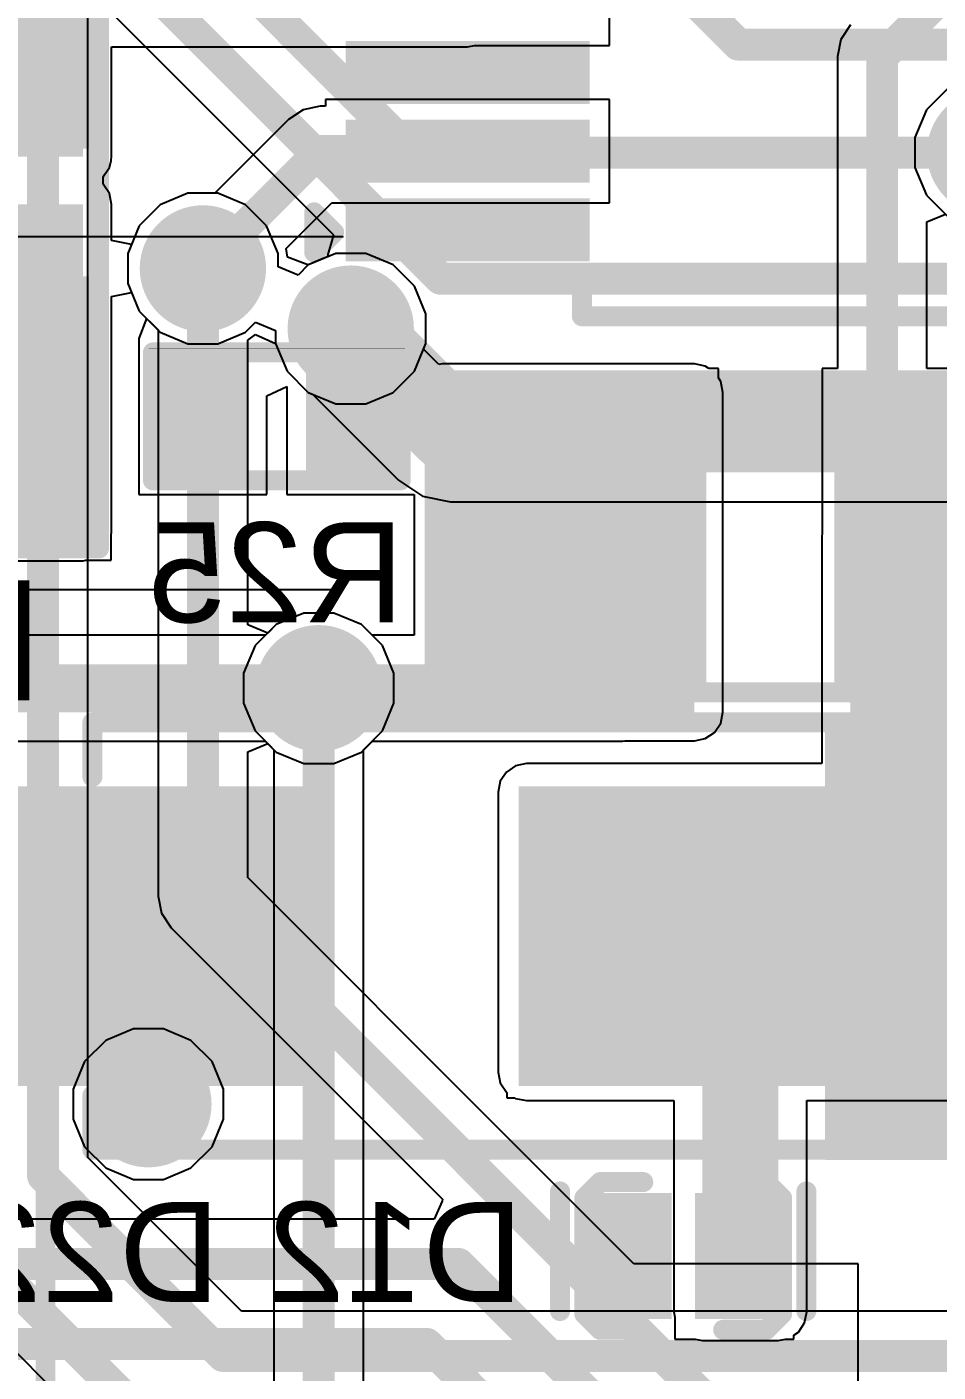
# Model space of a CAD drawing. Header units: inches. Extents: x 90 to 149.8, y 48.7 to 115.2.
# Drawn here: x 108.48 to 114.27, y 68.99 to 77.53 of the extents above; entities that cross this region are included whole.
import ezdxf

# ---------------------------------------------------------------- set-up
doc = ezdxf.new("R2010")
doc.units = ezdxf.units.IN
for name, color, linetype in [('Bottom Layer', 5, 'Continuous'), ('Bottom Overlay', 54, 'Continuous'), ('Bottom Paste', 16, 'Continuous'), ('Bottom Solder', 6, 'Continuous'), ('Layer 1', 16, 'Continuous'), ('Layer 2', 76, 'Continuous'), ('Mechanical 2', 216, 'Continuous'), ('Top Layer', 1, 'Continuous'), ('Top Overlay', 2, 'Continuous'), ('Top Solder', 216, 'Continuous'), ('Via Holes', 16, 'Continuous')]:
    doc.layers.add(name, color=color, linetype=linetype)
doc.styles.add('Arial', font='', dxfattribs={"height": 0.2})
doc.styles.get('Arial').set_extended_font_data('Arial')

msp = doc.modelspace()

# ---------------------------------------------------------------- hatches: boundary and pattern name
at = {"layer": 'Bottom Layer'}
for points in [[(104.4194, 76.708), (108.839, 76.708), (108.839, 78.56219999999999), (104.4194, 78.56219999999999)], [(108.839, 78.38439999999999), (108.839, 76.86039999999998), (107.061, 76.86039999999998), (107.061, 78.38439999999999)], [(110.55860032, 77.39220234), (112.00859996, 77.39220234), (112.00859996, 77.09220293999999), (110.55860032, 77.09220293999999)], [(110.55860032, 76.8922008), (112.00859996, 76.8922008), (112.00859996, 76.5922014), (110.55860032, 76.5922014)], [(107.0356, 74.3204), (108.839, 74.3204), (108.839, 76.4032), (107.0356, 76.4032)], [(110.55860032, 76.3922018), (112.00859996, 76.3922018), (112.00859996, 76.0922024), (110.55860032, 76.0922024)], [(108.839, 75.84440000000001), (108.839, 74.3204), (107.061, 74.3204), (107.061, 75.84440000000001)], [(110.3376, 74.8284), (110.744, 74.8284), (110.744, 75.7682), (110.3376, 75.7682)], [(109.8296, 75.3745), (109.8296, 74.73949999999999), (109.3724, 74.73949999999999), (109.3724, 75.3745)], [(110.7694, 75.3745), (110.7694, 74.73949999999999), (110.3122, 74.73949999999999), (110.3122, 75.3745)], [(111.125, 73.17739999999999), (112.7252, 73.17739999999999), (112.7252, 75.20939999999999), (111.125, 75.20939999999999)], [(112.6998, 73.406), (111.1758, 73.406), (111.1758, 75.184), (112.6998, 75.184)], [(115.2398, 73.406), (113.7158, 73.406), (113.7158, 75.184), (115.2398, 75.184)], [(113.7158, 70.89139999999999), (115.2398, 70.89139999999999), (115.2398, 74.29499999999999), (113.7158, 74.29499999999999)], [(111.6584, 70.89139999999999), (115.2398, 70.89139999999999), (115.2398, 72.6694), (111.6584, 72.6694)], [(110.20988118, 70.90500043), (107.7098811, 70.90500043), (107.7098811, 72.60499956999999), (110.20988118, 72.60499956999999)], [(114.2098808, 70.90500043), (111.70988072, 70.90500043), (111.70988072, 72.60499956999999), (114.2098808, 72.60499956999999)], [(112.776, 69.36739999999999), (113.2586, 69.36739999999999), (113.2586, 71.755), (112.776, 71.755)], [(112.1292144, 70.0729993), (112.5292136, 70.0729993), (112.5292136, 69.37300069999999), (112.1292144, 69.37300069999999)], [(112.7792004, 70.0729993), (113.1791996, 70.0729993), (113.1791996, 69.37300069999999), (112.7792004, 69.37300069999999)]]:
    msp.add_hatch(color=5, dxfattribs=at).paths.add_polyline_path(points)
h = msp.add_hatch(color=5, dxfattribs=at)
edge = h.paths.add_edge_path()
edge.add_arc((109.601, 75.9968), 0.2999994, 0, 360)
h = msp.add_hatch(color=5, dxfattribs=at)
edge = h.paths.add_edge_path()
edge.add_arc((110.5408, 75.614403), 0.2999994, 0, 360)
h = msp.add_hatch(color=5, dxfattribs=at)
edge = h.paths.add_edge_path()
edge.add_arc((110.3376, 73.32979999999999), 0.2999994, 0, 360)
h = msp.add_hatch(color=5, dxfattribs=at)
edge = h.paths.add_edge_path()
edge.add_arc((109.25445256, 70.68739228), 0.2999994, 0, 360)
at = {"layer": 'Bottom Overlay'}
for points in [[(114.25986038, 73.17688184), (113.55585874, 73.17688184), (113.55585874, 72.67899612), (114.25986038, 72.67899612)], [(115.4049, 73.17687421999999), (114.23790208, 73.17687421999999), (114.23790208, 70.33334422), (115.4049, 70.33334422)], [(114.25986038, 70.83098864), (113.55585874, 70.83098864), (113.55585874, 70.33310292), (114.25986038, 70.33310292)]]:
    msp.add_hatch(color=54, dxfattribs=at).paths.add_polyline_path(points)
at = {"layer": 'Bottom Paste'}
for points in [[(108.839, 78.38439999999999), (108.839, 76.86039999999998), (107.061, 76.86039999999998), (107.061, 78.38439999999999)], [(110.55860032, 77.39220234), (112.00859996, 77.39220234), (112.00859996, 77.09220293999999), (110.55860032, 77.09220293999999)], [(110.55860032, 76.8922008), (112.00859996, 76.8922008), (112.00859996, 76.5922014), (110.55860032, 76.5922014)], [(110.55860032, 76.3922018), (112.00859996, 76.3922018), (112.00859996, 76.0922024), (110.55860032, 76.0922024)], [(108.839, 75.84440000000001), (108.839, 74.3204), (107.061, 74.3204), (107.061, 75.84440000000001)], [(109.8296, 75.3745), (109.8296, 74.73949999999999), (109.3724, 74.73949999999999), (109.3724, 75.3745)], [(110.7694, 75.3745), (110.7694, 74.73949999999999), (110.3122, 74.73949999999999), (110.3122, 75.3745)], [(112.6998, 73.406), (111.1758, 73.406), (111.1758, 75.184), (112.6998, 75.184)], [(115.2398, 73.406), (113.7158, 73.406), (113.7158, 75.184), (115.2398, 75.184)], [(110.20988118, 70.90500043), (107.7098811, 70.90500043), (107.7098811, 72.60499956999999), (110.20988118, 72.60499956999999)], [(114.2098808, 70.90500043), (111.70988072, 70.90500043), (111.70988072, 72.60499956999999), (114.2098808, 72.60499956999999)], [(112.1292144, 70.0729993), (112.5292136, 70.0729993), (112.5292136, 69.37300069999999), (112.1292144, 69.37300069999999)], [(112.7792004, 70.0729993), (113.1791996, 70.0729993), (113.1791996, 69.37300069999999), (112.7792004, 69.37300069999999)]]:
    msp.add_hatch(color=16, dxfattribs=at).paths.add_polyline_path(points)
at = {"layer": 'Bottom Solder'}
for points in [[(108.9406, 78.48599999999999), (108.9406, 76.7588), (106.9594, 76.7588), (106.9594, 78.48599999999999)], [(110.50860042, 77.44220223999999), (112.05859986, 77.44220223999999), (112.05859986, 77.04220303999999), (110.50860042, 77.04220303999999)], [(110.50860042, 76.9422007), (112.05859986, 76.9422007), (112.05859986, 76.5422015), (110.50860042, 76.5422015)], [(110.50860042, 76.4422017), (112.05859986, 76.4422017), (112.05859986, 76.04220249999999), (110.50860042, 76.04220249999999)], [(108.9406, 75.946), (108.9406, 74.2188), (106.9594, 74.2188), (106.9594, 75.946)], [(109.88460116, 75.42950115999999), (109.88460116, 74.68449883999999), (109.31739884, 74.68449883999999), (109.31739884, 75.42950115999999)], [(110.82440116, 75.42950115999999), (110.82440116, 74.68449883999999), (110.25719884, 74.68449883999999), (110.25719884, 75.42950115999999)], [(112.8014, 73.3044), (111.0742, 73.3044), (111.0742, 75.28559999999999), (112.8014, 75.28559999999999)], [(115.3414, 73.3044), (113.6142, 73.3044), (113.6142, 75.28559999999999), (115.3414, 75.28559999999999)], [(110.31148118, 70.80340043), (107.6082811, 70.80340043), (107.6082811, 72.70659957), (110.31148118, 72.70659957)], [(114.3114808, 70.80340043), (111.60828072, 70.80340043), (111.60828072, 72.70659957), (114.3114808, 72.70659957)], [(112.0784144, 70.12379929999999), (112.5800136, 70.12379929999999), (112.5800136, 69.3222007), (112.0784144, 69.3222007)], [(112.7284004, 70.12379929999999), (113.2299996, 70.12379929999999), (113.2299996, 69.3222007), (112.7284004, 69.3222007)]]:
    msp.add_hatch(color=6, dxfattribs=at).paths.add_polyline_path(points)
h = msp.add_hatch(color=6, dxfattribs=at)
edge = h.paths.add_edge_path()
edge.add_arc((114.6048, 76.73339999999999), 0.4015993999999999, 0, 360)
h = msp.add_hatch(color=6, dxfattribs=at)
edge = h.paths.add_edge_path()
edge.add_arc((109.601, 75.9968), 0.4015993999999999, 0, 360)
h = msp.add_hatch(color=6, dxfattribs=at)
edge = h.paths.add_edge_path()
edge.add_arc((110.5408, 75.614403), 0.4015993999999999, 0, 360)
h = msp.add_hatch(color=6, dxfattribs=at)
edge = h.paths.add_edge_path()
edge.add_arc((110.3376, 73.32979999999999), 0.4015993999999999, 0, 360)
h = msp.add_hatch(color=6, dxfattribs=at)
edge = h.paths.add_edge_path()
edge.add_arc((109.25445256, 70.68739228), 0.4015993999999999, 0, 360)
at = {"layer": 'Layer 1'}
h = msp.add_hatch(color=16, dxfattribs=at)
edge = h.paths.add_edge_path()
edge.add_arc((109.601, 75.9968), 0.2999994, 0, 360)
h = msp.add_hatch(color=16, dxfattribs=at)
edge = h.paths.add_edge_path()
edge.add_arc((110.5408, 75.614403), 0.2999994, 0, 360)
h = msp.add_hatch(color=16, dxfattribs=at)
edge = h.paths.add_edge_path()
edge.add_arc((110.3376, 73.32979999999999), 0.2999994, 0, 360)
h = msp.add_hatch(color=16, dxfattribs=at)
edge = h.paths.add_edge_path()
edge.add_arc((109.25445256, 70.68739228), 0.2999994, 0, 360)
at = {"layer": 'Layer 2'}
h = msp.add_hatch(color=76, dxfattribs=at)
edge = h.paths.add_edge_path()
edge.add_arc((109.601, 75.9968), 0.2999994, 0, 360)
h = msp.add_hatch(color=76, dxfattribs=at)
edge = h.paths.add_edge_path()
edge.add_arc((110.5408, 75.614403), 0.2999994, 0, 360)
h = msp.add_hatch(color=76, dxfattribs=at)
edge = h.paths.add_edge_path()
edge.add_arc((110.3376, 73.32979999999999), 0.2999994, 0, 360)
h = msp.add_hatch(color=76, dxfattribs=at)
edge = h.paths.add_edge_path()
edge.add_arc((109.25445256, 70.68739228), 0.2999994, 0, 360)
at = {"layer": 'Top Layer'}
h = msp.add_hatch(color=1, dxfattribs=at)
edge = h.paths.add_edge_path()
edge.add_arc((109.601, 75.9968), 0.2999994, 0, 360)
h = msp.add_hatch(color=1, dxfattribs=at)
edge = h.paths.add_edge_path()
edge.add_arc((110.5408, 75.614403), 0.2999994, 0, 360)
h = msp.add_hatch(color=1, dxfattribs=at)
edge = h.paths.add_edge_path()
edge.add_arc((110.3376, 73.32979999999999), 0.2999994, 0, 360)
h = msp.add_hatch(color=1, dxfattribs=at)
edge = h.paths.add_edge_path()
edge.add_arc((109.25445256, 70.68739228), 0.2999994, 0, 360)
at = {"layer": 'Top Solder'}
h = msp.add_hatch(color=216, dxfattribs=at)
edge = h.paths.add_edge_path()
edge.add_arc((114.6048, 76.73339999999999), 0.4015993999999999, 0, 360)
h = msp.add_hatch(color=216, dxfattribs=at)
edge = h.paths.add_edge_path()
edge.add_arc((109.601, 75.9968), 0.4015993999999999, 0, 360)
h = msp.add_hatch(color=216, dxfattribs=at)
edge = h.paths.add_edge_path()
edge.add_arc((110.5408, 75.614403), 0.4015993999999999, 0, 360)
h = msp.add_hatch(color=216, dxfattribs=at)
edge = h.paths.add_edge_path()
edge.add_arc((110.3376, 73.32979999999999), 0.4015993999999999, 0, 360)
h = msp.add_hatch(color=216, dxfattribs=at)
edge = h.paths.add_edge_path()
edge.add_arc((109.25445256, 70.68739228), 0.4015993999999999, 0, 360)
at = {"layer": 'Via Holes'}
h = msp.add_hatch(color=7, dxfattribs=at)
edge = h.paths.add_edge_path()
edge.add_arc((109.601, 75.9968), 0.1499997, 0, 360)
h = msp.add_hatch(color=7, dxfattribs=at)
edge = h.paths.add_edge_path()
edge.add_arc((110.5408, 75.614403), 0.1499997, 0, 360)
h = msp.add_hatch(color=7, dxfattribs=at)
edge = h.paths.add_edge_path()
edge.add_arc((110.3376, 73.32979999999999), 0.1499997, 0, 360)
h = msp.add_hatch(color=7, dxfattribs=at)
edge = h.paths.add_edge_path()
edge.add_arc((109.25445256, 70.68739228), 0.1499997, 0, 360)

# ---------------------------------------------------------------- linework, layer by layer
at = {"layer": 'Bottom Layer'}
for p, q in [((112.18639996, 77.41440194), (112.18639996, 77.91306998)), ((113.71756276, 77.54443724), (113.65581028, 77.4520168)), ((113.65581028, 77.4520168), (113.63412376, 77.34299999999999)), ((109.02028234, 76.70800254), (109.02028234, 77.40553226)), ((109.02028234, 77.40553226), (111.28360014, 77.40553226)), ((111.28360014, 77.40553226), (111.32818984, 77.41440194)), ((111.32818984, 77.41440194), (112.18639996, 77.41440194)), ((113.63412376, 77.34299999999999), (113.6341263, 77.34298729999999)), ((113.6341263, 77.34298729999999), (113.6341263, 75.3618)), ((110.2373843, 77.00539082), (110.14496386, 76.94363833999999)), ((110.3464011, 77.0270748), (110.2373843, 77.00539082)), ((110.38080032, 77.0270748), (110.3464011, 77.0270748)), ((112.18639996, 77.07000079999999), (110.38080032, 77.07000079999999)), ((110.38080032, 77.07000079999999), (110.38080032, 77.0270748)), ((112.18639996, 76.41440139999999), (112.18639996, 77.07000079999999)), ((110.14495878, 76.94363071999999), (109.67592492, 76.47459939999999)), ((110.14496386, 76.94363833999999), (110.14495878, 76.94363071999999)), ((109.00648506, 76.63862752), (109.01680508, 76.6826)), ((109.01680508, 76.6826), (109.02028234, 76.70800254)), ((108.96718618, 76.57549835999998), (108.97371652, 76.58958774)), ((108.96718618, 76.53138364), (108.96718618, 76.57549835999998)), ((108.97371652, 76.58958774), (109.00648506, 76.63862752)), ((109.00648252, 76.47257248), (108.96718618, 76.53138364)), ((109.02028234, 76.4032), (109.00648252, 76.47257248)), ((109.50596082, 76.47459939999999), (109.33034776, 76.40185887999999)), ((109.67592492, 76.47459939999999), (109.50596082, 76.47459939999999)), ((110.1307424, 76.12367045999999), (110.42147334, 76.41440139999999)), ((110.42147334, 76.41440139999999), (112.18639996, 76.41440139999999)), ((109.02028234, 76.17524261999999), (109.02028234, 76.4032)), ((109.33034776, 76.40185887999999), (109.19594112, 76.26745224)), ((114.2038737, 76.29267952), (114.32120646, 76.34128241999998)), ((109.19594112, 76.26745224), (109.14728234, 76.14997978)), ((114.2038737, 75.3618), (114.2038737, 76.29267952)), ((109.14728234, 76.14997978), (109.02028234, 76.17524261999999)), ((110.139734, 76.0686566), (110.1307424, 76.12367045999999)), ((110.26883458, 76.01995971999999), (110.139734, 76.0686566)), ((110.44576082, 76.0922024), (110.27606088, 76.02191044)), ((110.63583918, 76.0922024), (110.44576082, 76.0922024)), ((110.81145224, 76.01946188), (110.63583918, 76.0922024)), ((110.27606088, 76.02191044), (110.26883458, 76.01995971999999)), ((110.94585888, 75.88505524), (110.81145224, 76.01946188)), ((109.02028234, 75.81835738), (109.14728234, 75.84362021999999)), ((109.02028234, 74.3204), (109.02028234, 75.81835738)), ((109.14728234, 75.84362021999999), (109.19594112, 75.72614775999999)), ((111.0185994, 75.70944218), (110.94585888, 75.88505524)), ((109.19594112, 75.72614775999999), (109.24278888, 75.6793)), ((109.24278888, 75.6793), (109.19459746, 75.55229745999999)), ((111.0185994, 75.51936382), (111.0185994, 75.70944218)), ((109.19459746, 75.55229745999999), (109.1946, 75.55229745999999)), ((109.1946, 75.55229745999999), (109.1946, 74.5617)), ((111.00594004, 75.4888), (111.0185994, 75.51936382)), ((111.00771804, 75.48047896), (111.00594004, 75.4888)), ((111.0088331, 75.47806596), (111.00771804, 75.48047896)), ((111.10076586, 75.38586142), (111.0088331, 75.47806596)), ((111.125, 75.39068234), (111.10076586, 75.38586142)), ((112.7252, 75.39068234), (111.125, 75.39068234)), ((112.79457248, 75.37688252), (112.7252, 75.39068234)), ((112.81714546, 75.3618), (112.79457248, 75.37688252)), ((112.8776, 75.3618), (112.81714546, 75.3618)), ((112.8776, 75.30134546000001), (112.8776, 75.3618)), ((112.89268252, 75.27877247999999), (112.8776, 75.30134546000001)), ((113.6341263, 75.3618), (113.538, 75.3618)), ((113.538, 75.3618), (113.538, 74.31250567999999)), ((115.4176, 75.3618), (114.2038737, 75.3618)), ((110.0074, 75.18682194), (110.1344, 75.24688785999999)), ((110.1344, 75.24688785999999), (110.1344, 74.5617)), ((112.90648234, 75.20939999999999), (112.89268252, 75.27877247999999)), ((112.90648234, 73.17739999999999), (112.90648234, 75.20939999999999)), ((110.0074, 74.5617), (110.0074, 75.18682194)), ((109.1946, 74.5617), (110.0074, 74.5617)), ((110.1344, 74.5617), (110.94371766, 74.5617)), ((110.94371766, 74.5617), (110.94371766, 73.66646938)), ((109.0168, 74.30289432), (109.02028234, 74.3204)), ((109.0168, 74.1426), (109.0168, 74.30289432)), ((113.538, 74.31250567999999), (113.53451766, 74.29499999999999)), ((113.53451766, 74.29499999999999), (113.53451766, 72.85068234)), ((107.0356, 74.13911766), (108.839, 74.13911766)), ((108.839, 74.13911766), (108.85650568, 74.1426)), ((108.85650568, 74.1426), (109.0168, 74.1426)), ((110.24256082, 73.8075994), (110.06694776, 73.73485887999999)), ((110.43263918, 73.8075994), (110.24256082, 73.8075994)), ((110.60825224, 73.73485887999999), (110.43263918, 73.8075994)), ((110.06694776, 73.73485887999999), (109.99855826, 73.66646938)), ((110.67664174, 73.66646938), (110.60825224, 73.73485887999999)), ((109.99855826, 73.66646938), (105.76711892, 73.66646938)), ((110.94371766, 73.66646938), (110.67664174, 73.66646938)), ((112.89268252, 73.10802752), (112.90648234, 73.17739999999999)), ((112.85338618, 73.04921381999999), (112.89268252, 73.10802752)), ((103.46787536, 72.99313061999999), (109.99855826, 72.99313061999999)), ((109.99855826, 72.99313061999999), (110.06694776, 72.92474112000001)), ((110.60825224, 72.92474112000001), (110.67664174, 72.99313061999999)), ((110.67664174, 72.99313061999999), (112.26799492, 72.99313061999999)), ((112.26799492, 72.99313061999999), (112.2830114, 72.99611766)), ((112.2830114, 72.99611766), (112.7252, 72.99611766)), ((112.7252, 72.99611766), (112.79457248, 73.00991748)), ((112.79457248, 73.00991748), (112.85338618, 73.04921381999999)), ((110.06694776, 72.92474112000001), (110.24256082, 72.8520006)), ((110.43263918, 72.8520006), (110.60825224, 72.92474112000001)), ((110.24256082, 72.8520006), (110.43263918, 72.8520006)), ((111.58902752, 72.83688251999999), (111.53021382, 72.79758618)), ((111.6584, 72.85068234), (111.58902752, 72.83688251999999)), ((113.53451766, 72.85068234), (111.6584, 72.85068234)), ((111.49091748, 72.73877248), (111.47711766, 72.6694)), ((111.53021382, 72.79758618), (111.49091748, 72.73877248)), ((111.47711766, 72.6694), (111.47711766, 70.89139999999999)), ((111.47711766, 70.89139999999999), (111.49091748, 70.82202751999999)), ((111.49091748, 70.82202751999999), (111.53021382, 70.76321382)), ((111.53021382, 70.76321382), (111.53208072, 70.76196668)), ((111.53208072, 70.76196668), (111.53208072, 70.7272017)), ((111.53208072, 70.7272017), (111.58411262, 70.7272017)), ((111.58411262, 70.7272017), (111.58902752, 70.72391748)), ((111.58902752, 70.72391748), (111.6584, 70.71011766)), ((111.6584, 70.71011766), (112.59471766, 70.71011766)), ((112.59471766, 70.71011766), (112.59471766, 69.36739999999999)), ((113.43988234, 69.36739999999999), (113.43988234, 70.71011766)), ((113.43988234, 70.71011766), (115.2398, 70.71011766)), ((112.59471766, 69.36739999999999), (112.6014004, 69.33380595999999)), ((112.6014004, 69.33380595999999), (112.6014004, 69.1952007)), ((113.42608252, 69.29802751999999), (113.43988234, 69.36739999999999)), ((113.3569996, 69.21931292000001), (113.38678618, 69.23921382)), ((113.38678618, 69.23921382), (113.42608252, 69.29802751999999)), ((112.6014004, 69.1952007), (112.73033842, 69.1952007)), ((112.73033842, 69.1952007), (112.776, 69.18611766)), ((112.776, 69.18611766), (113.2586, 69.18611766)), ((113.2586, 69.18611766), (113.30426158, 69.1952007)), ((113.30426158, 69.1952007), (113.3569996, 69.1952007)), ((113.3569996, 69.1952007), (113.3569996, 69.21931292000001))]:
    msp.add_line(p, q, dxfattribs=at)
for points in [[(113.919, 77.34299999999999, 0.2032, 0.2032, 0), (114.31820418, 77.74220418, 0.2032, 0.2032, 0)], [(113.919, 74.85379999999999, 0.2032, 0.2032, 0), (113.919, 77.34299999999999, 0.2032, 0.2032, 0)], [(109.601, 75.9968, 0.2032, 0.2032, 0), (110.3464011, 76.74220109999999, 0.2032, 0.2032, 0)], [(110.3464011, 76.74220109999999, 0.2032, 0.2032, 0), (111.28360014, 76.74220109999999, 0.2032, 0.2032, 0)], [(109.601, 75.057, 0.2032, 0.2032, 0), (109.601, 75.9968, 0.2032, 0.2032, 0)], [(113.919, 74.85379999999999, 0.2032, 0.2032, 0), (114.4778, 74.29499999999999, 0.2032, 0.2032, 0)], [(111.9378, 74.29499999999999, 0.3048, 0.3048, 0), (112.26799746, 73.96480254000001, 0.3048, 0.3048, 0)], [(112.26799746, 73.32980253999999, 0.3048, 0.3048, 0), (112.26799746, 73.96480254000001, 0.3048, 0.3048, 0)], [(103.1748, 73.32979999999999, 0.3048, 0.3048, 0), (110.22411788, 73.32979999999999, 0.3048, 0.3048, 0)], [(110.22411788, 73.32979999999999, 0.3048, 0.3048, 0), (110.3376, 73.32979999999999, 0.3048, 0.3048, 0)], [(110.3376, 73.32979999999999, 0.3048, 0.3048, 0), (112.26799492, 73.32979999999999, 0.3048, 0.3048, 0)], [(112.26799492, 73.32979999999999, 0.3048, 0.3048, 0), (112.26799746, 73.32980253999999, 0.3048, 0.3048, 0)]]:
    msp.add_lwpolyline(points, format="xyseb", dxfattribs=at)
for points in [[(113.8682, 77.34299999999999, 0.1016, 0.1016, 1), (113.9698, 77.34299999999999, 0.1016, 0.1016, 1)], [(113.8682, 77.34299999999999, 0.1016, 0.1016, 1), (113.9698, 77.34299999999999, 0.1016, 0.1016, 1)], [(110.2956011, 76.74220109999999, 0.1016, 0.1016, 1), (110.3972011, 76.74220109999999, 0.1016, 0.1016, 1)], [(110.2956011, 76.74220109999999, 0.1016, 0.1016, 1), (110.3972011, 76.74220109999999, 0.1016, 0.1016, 1)], [(111.23280014, 76.74220109999999, 0.1016, 0.1016, 1), (111.33440014, 76.74220109999999, 0.1016, 0.1016, 1)], [(109.5502, 75.9968, 0.1016, 0.1016, 1), (109.6518, 75.9968, 0.1016, 0.1016, 1)], [(109.5502, 75.9968, 0.1016, 0.1016, 1), (109.6518, 75.9968, 0.1016, 0.1016, 1)], [(109.5502, 75.057, 0.1016, 0.1016, 1), (109.6518, 75.057, 0.1016, 0.1016, 1)], [(113.8682, 74.85379999999999, 0.1016, 0.1016, 1), (113.9698, 74.85379999999999, 0.1016, 0.1016, 1)], [(113.8682, 74.85379999999999, 0.1016, 0.1016, 1), (113.9698, 74.85379999999999, 0.1016, 0.1016, 1)], [(111.8616, 74.29499999999999, 0.1524, 0.1524, 1), (112.014, 74.29499999999999, 0.1524, 0.1524, 1)], [(112.19179746, 73.96480254000001, 0.1524, 0.1524, 1), (112.34419746, 73.96480254000001, 0.1524, 0.1524, 1)], [(112.19179746, 73.96480254000001, 0.1524, 0.1524, 1), (112.34419746, 73.96480254000001, 0.1524, 0.1524, 1)], [(110.14791788, 73.32979999999999, 0.1524, 0.1524, 1), (110.30031788, 73.32979999999999, 0.1524, 0.1524, 1)], [(110.14791788, 73.32979999999999, 0.1524, 0.1524, 1), (110.30031788, 73.32979999999999, 0.1524, 0.1524, 1)], [(110.2614, 73.32979999999999, 0.1524, 0.1524, 1), (110.4138, 73.32979999999999, 0.1524, 0.1524, 1)], [(110.2614, 73.32979999999999, 0.1524, 0.1524, 1), (110.4138, 73.32979999999999, 0.1524, 0.1524, 1)], [(112.19179492, 73.32979999999999, 0.1524, 0.1524, 1), (112.34419492, 73.32979999999999, 0.1524, 0.1524, 1)], [(112.19179492, 73.32979999999999, 0.1524, 0.1524, 1), (112.34419492, 73.32979999999999, 0.1524, 0.1524, 1)], [(112.19179746, 73.32980253999999, 0.1524, 0.1524, 1), (112.34419746, 73.32980253999999, 0.1524, 0.1524, 1)], [(112.19179746, 73.32980253999999, 0.1524, 0.1524, 1), (112.34419746, 73.32980253999999, 0.1524, 0.1524, 1)]]:
    msp.add_lwpolyline(points, format="xyseb", close=True, dxfattribs=at)
at = {"layer": 'Bottom Overlay'}
for points in [[(108.9406, 74.2188, 0.127, 0.127, 0), (108.9406, 78.48599999999999, 0.127, 0.127, 0)], [(110.30860082, 76.09920263999999, 0.127, 0.127, 0), (110.30860082, 76.35320263999999, 0.127, 0.127, 0)], [(110.30860082, 76.35320263999999, 0.127, 0.127, 0), (110.43560082, 76.22620264, 0.127, 0.127, 0)], [(110.30860082, 76.09920263999999, 0.127, 0.127, 0), (110.43560082, 76.22620264, 0.127, 0.127, 0)], [(112.01040082, 75.69280264, 0.127, 0.127, 0), (112.01040082, 75.94680264, 0.127, 0.127, 0)], [(112.01040082, 75.69280264, 0.127, 0.127, 0), (114.95680082, 75.69280264, 0.127, 0.127, 0)], [(109.2835, 75.4634, 0.127, 0.127, 0), (110.8583, 75.4634, 0.127, 0.127, 0)], [(109.2835, 74.6506, 0.127, 0.127, 0), (109.2835, 75.4634, 0.127, 0.127, 0)], [(109.2581, 75.4888, 0.0032258, 0.0032258, 0), (110.8837, 75.4888, 0.0032258, 0.0032258, 0)], [(110.8583, 74.6506, 0.127, 0.127, 0), (110.8583, 75.4634, 0.127, 0.127, 0)], [(111.0742, 73.3044, 0.127, 0.127, 0), (111.0742, 75.28559999999999, 0.127, 0.127, 0)], [(111.0742, 75.28559999999999, 0.127, 0.127, 0), (115.3414, 75.28559999999999, 0.127, 0.127, 0)], [(109.2835, 74.6506, 0.127, 0.127, 0), (110.8583, 74.6506, 0.127, 0.127, 0)], [(106.9594, 74.2188, 0.127, 0.127, 0), (108.9406, 74.2188, 0.127, 0.127, 0)], [(111.0742, 73.3044, 0.127, 0.127, 0), (115.3414, 73.3044, 0.127, 0.127, 0)], [(108.89867222, 73.11270874, 0.127, 0.127, 0), (113.61799222, 73.11270874, 0.127, 0.127, 0)], [(108.89867222, 72.76719, 0.127, 0.127, 0), (108.89867222, 73.11270874, 0.127, 0.127, 0)], [(108.89867222, 70.39729126, 0.127, 0.127, 0), (108.89867222, 70.74280999999999, 0.127, 0.127, 0)], [(108.89867222, 70.39729126, 0.127, 0.127, 0), (113.61799222, 70.39729126, 0.127, 0.127, 0)], [(112.0258618, 70.0921382, 0.127, 0.127, 0), (112.125887, 70.1921634, 0.127, 0.127, 0)], [(112.125887, 70.1921634, 0.127, 0.127, 0), (112.400207, 70.1921634, 0.127, 0.127, 0)], [(112.908207, 70.1921634, 0.127, 0.127, 0), (113.182527, 70.1921634, 0.127, 0.127, 0)], [(113.182527, 70.1921634, 0.127, 0.127, 0), (113.2825522, 70.0921382, 0.127, 0.127, 0)], [(111.871252, 69.3729626, 0.127, 0.127, 0), (111.871252, 70.13298139999999, 0.127, 0.127, 0)], [(113.437162, 69.3729626, 0.127, 0.127, 0), (113.437162, 70.13298139999999, 0.127, 0.127, 0)], [(112.0258618, 69.35386179999999, 0.127, 0.127, 0), (112.0258618, 70.0921382, 0.127, 0.127, 0)], [(113.2825522, 69.35386179999999, 0.127, 0.127, 0), (113.2825522, 70.0921382, 0.127, 0.127, 0)], [(112.0258618, 69.35386179999999, 0.127, 0.127, 0), (112.125887, 69.2538366, 0.127, 0.127, 0)], [(113.182527, 69.2538366, 0.127, 0.127, 0), (113.2825522, 69.35386179999999, 0.127, 0.127, 0)], [(112.125887, 69.2538366, 0.127, 0.127, 0), (112.155859, 69.2538366, 0.127, 0.127, 0)], [(112.155859, 69.2538366, 0.127, 0.127, 0), (112.400207, 69.2538366, 0.127, 0.127, 0)], [(112.908207, 69.2538366, 0.127, 0.127, 0), (113.152555, 69.2538366, 0.127, 0.127, 0)], [(113.152555, 69.2538366, 0.127, 0.127, 0), (113.182527, 69.2538366, 0.127, 0.127, 0)]]:
    msp.add_lwpolyline(points, format="xyseb", dxfattribs=at)
for points in [[(110.27685082, 76.35320263999999, 0.0635, 0.0635, 1), (110.34035082, 76.35320263999999, 0.0635, 0.0635, 1)], [(110.27685082, 76.35320263999999, 0.0635, 0.0635, 1), (110.34035082, 76.35320263999999, 0.0635, 0.0635, 1)], [(110.40385082, 76.22620264, 0.0635, 0.0635, 1), (110.46735082, 76.22620264, 0.0635, 0.0635, 1)], [(110.40385082, 76.22620264, 0.0635, 0.0635, 1), (110.46735082, 76.22620264, 0.0635, 0.0635, 1)], [(110.27685082, 76.09920263999999, 0.0635, 0.0635, 1), (110.34035082, 76.09920263999999, 0.0635, 0.0635, 1)], [(110.27685082, 76.09920263999999, 0.0635, 0.0635, 1), (110.34035082, 76.09920263999999, 0.0635, 0.0635, 1)], [(111.97865082, 75.94680264, 0.0635, 0.0635, 1), (112.04215082, 75.94680264, 0.0635, 0.0635, 1)], [(111.97865082, 75.69280264, 0.0635, 0.0635, 1), (112.04215082, 75.69280264, 0.0635, 0.0635, 1)], [(111.97865082, 75.69280264, 0.0635, 0.0635, 1), (112.04215082, 75.69280264, 0.0635, 0.0635, 1)], [(109.25175, 75.4634, 0.0635, 0.0635, 1), (109.31525, 75.4634, 0.0635, 0.0635, 1)], [(109.25175, 75.4634, 0.0635, 0.0635, 1), (109.31525, 75.4634, 0.0635, 0.0635, 1)], [(109.25729482, 75.4888, 0.0016129, 0.0016129, 1), (109.25890518, 75.4888, 0.0016129, 0.0016129, 1)], [(110.82655, 75.4634, 0.0635, 0.0635, 1), (110.89005, 75.4634, 0.0635, 0.0635, 1)], [(110.82655, 75.4634, 0.0635, 0.0635, 1), (110.89005, 75.4634, 0.0635, 0.0635, 1)], [(110.88289482, 75.4888, 0.0016129, 0.0016129, 1), (110.88450518, 75.4888, 0.0016129, 0.0016129, 1)], [(111.04245, 75.28559999999999, 0.0635, 0.0635, 1), (111.10595, 75.28559999999999, 0.0635, 0.0635, 1)], [(111.04245, 75.28559999999999, 0.0635, 0.0635, 1), (111.10595, 75.28559999999999, 0.0635, 0.0635, 1)], [(109.25175, 74.6506, 0.0635, 0.0635, 1), (109.31525, 74.6506, 0.0635, 0.0635, 1)], [(109.25175, 74.6506, 0.0635, 0.0635, 1), (109.31525, 74.6506, 0.0635, 0.0635, 1)], [(110.82655, 74.6506, 0.0635, 0.0635, 1), (110.89005, 74.6506, 0.0635, 0.0635, 1)], [(110.82655, 74.6506, 0.0635, 0.0635, 1), (110.89005, 74.6506, 0.0635, 0.0635, 1)], [(108.90885, 74.2188, 0.0635, 0.0635, 1), (108.97235, 74.2188, 0.0635, 0.0635, 1)], [(108.90885, 74.2188, 0.0635, 0.0635, 1), (108.97235, 74.2188, 0.0635, 0.0635, 1)], [(111.04245, 73.3044, 0.0635, 0.0635, 1), (111.10595, 73.3044, 0.0635, 0.0635, 1)], [(111.04245, 73.3044, 0.0635, 0.0635, 1), (111.10595, 73.3044, 0.0635, 0.0635, 1)], [(108.86692222, 73.11270874, 0.0635, 0.0635, 1), (108.93042222, 73.11270874, 0.0635, 0.0635, 1)], [(108.86692222, 73.11270874, 0.0635, 0.0635, 1), (108.93042222, 73.11270874, 0.0635, 0.0635, 1)], [(113.58624222, 73.11270874, 0.0635, 0.0635, 1), (113.64974222, 73.11270874, 0.0635, 0.0635, 1)], [(108.86692222, 72.76719, 0.0635, 0.0635, 1), (108.93042222, 72.76719, 0.0635, 0.0635, 1)], [(108.86692222, 70.74280999999999, 0.0635, 0.0635, 1), (108.93042222, 70.74280999999999, 0.0635, 0.0635, 1)], [(108.86692222, 70.39729126, 0.0635, 0.0635, 1), (108.93042222, 70.39729126, 0.0635, 0.0635, 1)], [(108.86692222, 70.39729126, 0.0635, 0.0635, 1), (108.93042222, 70.39729126, 0.0635, 0.0635, 1)], [(113.58624222, 70.39729126, 0.0635, 0.0635, 1), (113.64974222, 70.39729126, 0.0635, 0.0635, 1)], [(112.094137, 70.1921634, 0.0635, 0.0635, 1), (112.157637, 70.1921634, 0.0635, 0.0635, 1)], [(112.094137, 70.1921634, 0.0635, 0.0635, 1), (112.157637, 70.1921634, 0.0635, 0.0635, 1)], [(112.368457, 70.1921634, 0.0635, 0.0635, 1), (112.431957, 70.1921634, 0.0635, 0.0635, 1)], [(112.876457, 70.1921634, 0.0635, 0.0635, 1), (112.939957, 70.1921634, 0.0635, 0.0635, 1)], [(113.150777, 70.1921634, 0.0635, 0.0635, 1), (113.214277, 70.1921634, 0.0635, 0.0635, 1)], [(113.150777, 70.1921634, 0.0635, 0.0635, 1), (113.214277, 70.1921634, 0.0635, 0.0635, 1)], [(111.839502, 70.13298139999999, 0.0635, 0.0635, 1), (111.903002, 70.13298139999999, 0.0635, 0.0635, 1)], [(113.405412, 70.13298139999999, 0.0635, 0.0635, 1), (113.468912, 70.13298139999999, 0.0635, 0.0635, 1)], [(111.9941118, 70.0921382, 0.0635, 0.0635, 1), (112.0576118, 70.0921382, 0.0635, 0.0635, 1)], [(111.9941118, 70.0921382, 0.0635, 0.0635, 1), (112.0576118, 70.0921382, 0.0635, 0.0635, 1)], [(113.2508022, 70.0921382, 0.0635, 0.0635, 1), (113.3143022, 70.0921382, 0.0635, 0.0635, 1)], [(113.2508022, 70.0921382, 0.0635, 0.0635, 1), (113.3143022, 70.0921382, 0.0635, 0.0635, 1)], [(111.839502, 69.3729626, 0.0635, 0.0635, 1), (111.903002, 69.3729626, 0.0635, 0.0635, 1)], [(111.9941118, 69.35386179999999, 0.0635, 0.0635, 1), (112.0576118, 69.35386179999999, 0.0635, 0.0635, 1)], [(111.9941118, 69.35386179999999, 0.0635, 0.0635, 1), (112.0576118, 69.35386179999999, 0.0635, 0.0635, 1)], [(113.2508022, 69.35386179999999, 0.0635, 0.0635, 1), (113.3143022, 69.35386179999999, 0.0635, 0.0635, 1)], [(113.2508022, 69.35386179999999, 0.0635, 0.0635, 1), (113.3143022, 69.35386179999999, 0.0635, 0.0635, 1)], [(113.405412, 69.3729626, 0.0635, 0.0635, 1), (113.468912, 69.3729626, 0.0635, 0.0635, 1)], [(112.094137, 69.2538366, 0.0635, 0.0635, 1), (112.157637, 69.2538366, 0.0635, 0.0635, 1)], [(112.094137, 69.2538366, 0.0635, 0.0635, 1), (112.157637, 69.2538366, 0.0635, 0.0635, 1)], [(112.124109, 69.2538366, 0.0635, 0.0635, 1), (112.187609, 69.2538366, 0.0635, 0.0635, 1)], [(112.124109, 69.2538366, 0.0635, 0.0635, 1), (112.187609, 69.2538366, 0.0635, 0.0635, 1)], [(112.368457, 69.2538366, 0.0635, 0.0635, 1), (112.431957, 69.2538366, 0.0635, 0.0635, 1)], [(112.876457, 69.2538366, 0.0635, 0.0635, 1), (112.939957, 69.2538366, 0.0635, 0.0635, 1)], [(113.120805, 69.2538366, 0.0635, 0.0635, 1), (113.184305, 69.2538366, 0.0635, 0.0635, 1)], [(113.120805, 69.2538366, 0.0635, 0.0635, 1), (113.184305, 69.2538366, 0.0635, 0.0635, 1)], [(113.150777, 69.2538366, 0.0635, 0.0635, 1), (113.214277, 69.2538366, 0.0635, 0.0635, 1)], [(113.150777, 69.2538366, 0.0635, 0.0635, 1), (113.214277, 69.2538366, 0.0635, 0.0635, 1)]]:
    msp.add_lwpolyline(points, format="xyseb", close=True, dxfattribs=at)
at = {"layer": 'Layer 1'}
for p, q in [((102.3368667, 84.3039716), (110.43130314, 76.20953515999999)), ((109.50596082, 76.47459939999999), (109.33034776, 76.40185887999999)), ((109.69603918, 76.47459939999999), (109.50596082, 76.47459939999999)), ((109.87165224, 76.40185887999999), (109.69603918, 76.47459939999999)), ((109.33034776, 76.40185887999999), (109.19594112, 76.26745224)), ((110.00605888, 76.26745224), (109.87165224, 76.40185887999999)), ((109.19594112, 76.26745224), (109.1232006, 76.09183918)), ((110.0787994, 76.09183918), (110.00605888, 76.26745224)), ((110.43130314, 76.20953515999999), (110.39150388, 76.06972848)), ((109.1232006, 76.09183918), (109.1232006, 75.90176081999999)), ((110.0787994, 76.00771945999999), (110.0787994, 76.09183918)), ((110.39150388, 76.06972848), (110.27014776, 76.01946188)), ((110.2057994, 75.95511352), (110.0787994, 76.00771945999999)), ((110.27014776, 76.01946188), (110.2057994, 75.95511352)), ((109.1232006, 75.90176081999999), (109.19594112, 75.72614775999999)), ((109.19594112, 75.72614775999999), (109.33034776, 75.59174112)), ((109.87165224, 75.59174112), (109.9360006, 75.65608947999999)), ((109.9360006, 75.65608947999999), (110.0630006, 75.60348354)), ((109.33034776, 75.59174112), (109.50596082, 75.5190006)), ((109.69603918, 75.5190006), (109.87165224, 75.59174112)), ((110.0630006, 75.60348354), (110.0630006, 75.51936382)), ((109.50596082, 75.5190006), (109.69603918, 75.5190006)), ((110.0630006, 75.51936382), (110.13574112, 75.34375075999999)), ((110.13574112, 75.34375075999999), (110.27014776, 75.20934412)), ((110.27014776, 75.20934412), (110.29826302, 75.19769822)), ((110.29826302, 75.19769822), (110.84478212, 74.65117658)), ((110.84478212, 74.65117658), (110.99601372, 74.55012776)), ((110.99601372, 74.55012776), (111.174403, 74.51464395999999)), ((111.174403, 74.51464395999999), (118.14499866, 74.51464395999999)), ((110.24256082, 73.8075994), (110.06694776, 73.73485887999999)), ((110.43263918, 73.8075994), (110.24256082, 73.8075994)), ((110.60825224, 73.73485887999999), (110.43263918, 73.8075994)), ((110.06694776, 73.73485887999999), (109.93254112, 73.60045224)), ((110.74265888, 73.60045224), (110.60825224, 73.73485887999999)), ((109.93254112, 73.60045224), (109.8598006, 73.42483917999999)), ((110.8153994, 73.42483917999999), (110.74265888, 73.60045224)), ((109.8598006, 73.42483917999999), (109.8598006, 73.23476081999999)), ((110.8153994, 73.23476081999999), (110.8153994, 73.42483917999999)), ((109.8598006, 73.23476081999999), (109.93254112, 73.05914775999999)), ((110.74265888, 73.05914775999999), (110.8153994, 73.23476081999999)), ((109.93254112, 73.05914775999999), (110.0527263, 72.93896258)), ((110.6224737, 72.93896258), (110.74265888, 73.05914775999999)), ((110.0527263, 72.93896258), (110.0527263, 68.0466127)), ((110.6224737, 68.16460078), (110.6224737, 72.93896258))]:
    msp.add_line(p, q, dxfattribs=at)
for points in [[(102.30353682, 84.74017595999999, 0.2032, 0.2032, 0), (111.11211204, 75.93160074, 0.2032, 0.2032, 0)], [(103.90816912, 83.75584468, 0.2032, 0.2032, 0), (110.9306138, 76.73339999999999, 0.2032, 0.2032, 0)], [(109.2919836, 81.13181893999999, 0.2032, 0.2032, 0), (113.00460254, 77.4192, 0.2032, 0.2032, 0)], [(113.00460254, 77.4192, 0.2032, 0.2032, 0), (131.1656, 77.4192, 0.2032, 0.2032, 0)], [(110.9306138, 76.73339999999999, 0.2032, 0.2032, 0), (114.6048, 76.73339999999999, 0.2032, 0.2032, 0)], [(111.11211204, 75.93160074, 0.2032, 0.2032, 0), (117.7399855, 75.93160074, 0.2032, 0.2032, 0)], [(110.5408, 75.614403, 0.5588, 0.5588, 0), (111.174403, 74.98079999999999, 0.5588, 0.5588, 0)], [(111.174403, 74.98079999999999, 0.5588, 0.5588, 0), (118.14499866, 74.98079999999999, 0.5588, 0.5588, 0)], [(110.3376, 68.0466, 0.2032, 0.2032, 0), (110.3376, 73.32979999999999, 0.2032, 0.2032, 0)]]:
    msp.add_lwpolyline(points, format="xyseb", dxfattribs=at)
for points in [[(112.95380254, 77.4192, 0.1016, 0.1016, 1), (113.05540254, 77.4192, 0.1016, 0.1016, 1)], [(112.95380254, 77.4192, 0.1016, 0.1016, 1), (113.05540254, 77.4192, 0.1016, 0.1016, 1)], [(110.8798138, 76.73339999999999, 0.1016, 0.1016, 1), (110.9814138, 76.73339999999999, 0.1016, 0.1016, 1)], [(110.8798138, 76.73339999999999, 0.1016, 0.1016, 1), (110.9814138, 76.73339999999999, 0.1016, 0.1016, 1)], [(111.06131204, 75.93160074, 0.1016, 0.1016, 1), (111.16291204, 75.93160074, 0.1016, 0.1016, 1)], [(111.06131204, 75.93160074, 0.1016, 0.1016, 1), (111.16291204, 75.93160074, 0.1016, 0.1016, 1)], [(110.4011, 75.614403, 0.2794, 0.2794, 1), (110.6805, 75.614403, 0.2794, 0.2794, 1)], [(111.034703, 74.98079999999999, 0.2794, 0.2794, 1), (111.314103, 74.98079999999999, 0.2794, 0.2794, 1)], [(111.034703, 74.98079999999999, 0.2794, 0.2794, 1), (111.314103, 74.98079999999999, 0.2794, 0.2794, 1)], [(110.2868, 73.32979999999999, 0.1016, 0.1016, 1), (110.3884, 73.32979999999999, 0.1016, 0.1016, 1)]]:
    msp.add_lwpolyline(points, format="xyseb", close=True, dxfattribs=at)
at = {"layer": 'Layer 2'}
for p, q in [((114.33414776, 77.13845888), (114.19974112, 77.00405224)), ((114.19974112, 77.00405224), (114.1270006, 76.82843917999999)), ((114.1270006, 76.82843917999999), (114.1270006, 76.63836081999999)), ((114.1270006, 76.63836081999999), (114.19974112, 76.46274776)), ((109.50596082, 76.47459939999999), (109.33034776, 76.40185887999999)), ((109.69603918, 76.47459939999999), (109.50596082, 76.47459939999999)), ((109.87165224, 76.40185887999999), (109.69603918, 76.47459939999999)), ((114.19974112, 76.46274776), (114.33414776, 76.32834112)), ((109.33034776, 76.40185887999999), (109.19594112, 76.26745224)), ((110.00605888, 76.26745224), (109.87165224, 76.40185887999999)), ((109.19594112, 76.26745224), (109.1232006, 76.09183918)), ((110.0787994, 76.09183918), (110.00605888, 76.26745224)), ((109.1232006, 76.09183918), (109.1232006, 75.90176081999999)), ((110.0787994, 76.00771945999999), (110.0787994, 76.09183918)), ((110.44576082, 76.0922024), (110.27014776, 76.01946188)), ((110.63583918, 76.0922024), (110.44576082, 76.0922024)), ((110.81145224, 76.01946188), (110.63583918, 76.0922024)), ((110.2057994, 75.95511352), (110.0787994, 76.00771945999999)), ((110.27014776, 76.01946188), (110.2057994, 75.95511352)), ((110.94585888, 75.88505524), (110.81145224, 76.01946188)), ((109.1232006, 75.90176081999999), (109.19594112, 75.72614775999999)), ((111.0185994, 75.70944218), (110.94585888, 75.88505524)), ((109.19594112, 75.72614775999999), (109.3161263, 75.60596258)), ((111.0185994, 75.51936382), (111.0185994, 75.70944218)), ((109.3161263, 75.60596258), (109.3161263, 72.0090127)), ((109.8858737, 75.54027818), (109.9360006, 75.57760094)), ((109.9360006, 75.57760094), (110.0630006, 75.51936128)), ((109.8858737, 73.73339075999999), (109.8858737, 75.54027818)), ((110.0630006, 75.51936128), (110.13574112, 75.34375075999999)), ((110.94585888, 75.34375075999999), (111.0185994, 75.51936382)), ((110.13574112, 75.34375075999999), (110.27014776, 75.20934412)), ((110.81145224, 75.20934412), (110.94585888, 75.34375075999999)), ((110.27014776, 75.20934412), (110.44576082, 75.13660359999999)), ((110.63583918, 75.13660359999999), (110.81145224, 75.20934412)), ((110.44576082, 75.13660359999999), (110.63583918, 75.13660359999999)), ((110.24256082, 73.8075994), (110.06694776, 73.73485887999999)), ((110.43263918, 73.8075994), (110.24256082, 73.8075994)), ((110.60825224, 73.73485887999999), (110.43263918, 73.8075994)), ((110.0128737, 73.68078482), (109.8858737, 73.73339075999999)), ((110.06694776, 73.73485887999999), (110.0128737, 73.68078482)), ((110.74265888, 73.60045224), (110.60825224, 73.73485887999999)), ((110.8153994, 73.42483917999999), (110.74265888, 73.60045224)), ((110.8153994, 73.23476081999999), (110.8153994, 73.42483917999999)), ((110.74265888, 73.05914775999999), (110.8153994, 73.23476081999999)), ((110.60825224, 72.92474112000001), (110.74265888, 73.05914775999999)), ((109.8858737, 72.92620924), (110.0128737, 72.97881518)), ((109.8858737, 72.12700078), (109.8858737, 72.92620924)), ((110.0128737, 72.97881518), (110.06694776, 72.92474112000001)), ((110.06694776, 72.92474112000001), (110.24256082, 72.8520006)), ((110.43263918, 72.8520006), (110.60825224, 72.92474112000001)), ((110.24256082, 72.8520006), (110.43263918, 72.8520006)), ((111.52962962, 70.48324231999999), (109.8858737, 72.12700078)), ((109.3161263, 72.0090127), (109.31612376, 72.009)), ((109.31612376, 72.009), (109.33781028, 71.8999832)), ((109.33781028, 71.8999832), (109.39956276, 71.80756276)), ((109.39956276, 71.80756276), (111.12305436, 70.08407369999999)), ((109.15941338, 71.16519167999999), (108.98380032, 71.09245116)), ((109.34949174, 71.16519167999999), (109.15941338, 71.16519167999999)), ((109.5251048, 71.09245116), (109.34949174, 71.16519167999999)), ((108.98380032, 71.09245116), (108.84939368, 70.95804452)), ((109.65951144, 70.95804452), (109.5251048, 71.09245116)), ((108.84939368, 70.95804452), (108.77665316, 70.78243146)), ((109.73225196, 70.78243146), (109.65951144, 70.95804452)), ((108.77665316, 70.78243146), (108.77665316, 70.5923531)), ((109.73225196, 70.5923531), (109.73225196, 70.78243146)), ((108.77665316, 70.5923531), (108.84939368, 70.41674004)), ((109.65951144, 70.41674004), (109.73225196, 70.5923531)), ((111.52963724, 70.48323724), (111.52962962, 70.48324231999999)), ((112.34067448, 69.67219999999999), (111.52963724, 70.48323724)), ((108.84939368, 70.41674004), (108.98380032, 70.2823334)), ((109.5251048, 70.2823334), (109.65951144, 70.41674004)), ((108.98380032, 70.2823334), (109.15941338, 70.20959288)), ((109.34949174, 70.20959288), (109.5251048, 70.2823334)), ((109.15941338, 70.20959288), (109.34949174, 70.20959288)), ((111.12305436, 70.08407369999999), (111.12251588, 70.07107144)), ((111.12251588, 70.07107144), (111.07044588, 69.9570737)), ((111.07044588, 69.9570737), (99.22880077999999, 69.9570737)), ((113.7666, 69.67219999999999), (112.34067448, 69.67219999999999)), ((113.7666, 68.58589787999999), (113.7666, 69.67219999999999))]:
    msp.add_line(p, q, dxfattribs=at)
for points in [[(109.601, 72.009, 0.2032, 0.2032, 0), (109.601, 75.9968, 0.2032, 0.2032, 0)], [(109.601, 72.009, 0.2032, 0.2032, 0), (111.3282, 70.28179999999999, 0.2032, 0.2032, 0)], [(111.3282, 70.28179999999999, 0.2032, 0.2032, 0), (117.23271448, 64.37728552, 0.2032, 0.2032, 0)], [(99.1108, 69.67219999999999, 0.2032, 0.2032, 0), (111.2266, 69.67219999999999, 0.2032, 0.2032, 0)], [(111.2266, 69.67219999999999, 0.2032, 0.2032, 0), (116.8388824, 64.0599176, 0.2032, 0.2032, 0)], [(98.936302, 69.1642, 0.2032, 0.2032, 0), (111.0234, 69.1642, 0.2032, 0.2032, 0)], [(111.0234, 69.1642, 0.2032, 0.2032, 0), (116.0526, 64.13499999999999, 0.2032, 0.2032, 0)]]:
    msp.add_lwpolyline(points, format="xyseb", dxfattribs=at)
for points in [[(109.5502, 75.9968, 0.1016, 0.1016, 1), (109.6518, 75.9968, 0.1016, 0.1016, 1)], [(109.5502, 72.009, 0.1016, 0.1016, 1), (109.6518, 72.009, 0.1016, 0.1016, 1)], [(109.5502, 72.009, 0.1016, 0.1016, 1), (109.6518, 72.009, 0.1016, 0.1016, 1)], [(111.2774, 70.28179999999999, 0.1016, 0.1016, 1), (111.379, 70.28179999999999, 0.1016, 0.1016, 1)], [(111.2774, 70.28179999999999, 0.1016, 0.1016, 1), (111.379, 70.28179999999999, 0.1016, 0.1016, 1)], [(111.1758, 69.67219999999999, 0.1016, 0.1016, 1), (111.2774, 69.67219999999999, 0.1016, 0.1016, 1)], [(111.1758, 69.67219999999999, 0.1016, 0.1016, 1), (111.2774, 69.67219999999999, 0.1016, 0.1016, 1)], [(110.9726, 69.1642, 0.1016, 0.1016, 1), (111.0742, 69.1642, 0.1016, 0.1016, 1)], [(110.9726, 69.1642, 0.1016, 0.1016, 1), (111.0742, 69.1642, 0.1016, 0.1016, 1)]]:
    msp.add_lwpolyline(points, format="xyseb", close=True, dxfattribs=at)
at = {"layer": 'Mechanical 2'}
for points in [[(106.62175018, 76.19842774, 0.0127, 0.0127, 0), (110.48946406, 76.19842774, 0.0127, 0.0127, 0)], [(106.62175018, 73.95674566, 0.0127, 0.0127, 0), (110.48946406, 73.95674566, 0.0127, 0.0127, 0)]]:
    msp.add_lwpolyline(points, format="xyseb", dxfattribs=at)
for points in [[(110.48628906, 76.19842774, 0.00635, 0.00635, 1), (110.49263906, 76.19842774, 0.00635, 0.00635, 1)], [(110.48628906, 73.95674566, 0.00635, 0.00635, 1), (110.49263906, 73.95674566, 0.00635, 0.00635, 1)]]:
    msp.add_lwpolyline(points, format="xyseb", close=True, dxfattribs=at)
at = {"layer": 'Top Layer'}
for p, q in [((108.8698737, 70.34900078), (108.8698737, 77.94718472)), ((114.33414776, 77.13845888), (114.19974112, 77.00405224)), ((114.19974112, 77.00405224), (114.1270006, 76.82843917999999)), ((114.1270006, 76.82843917999999), (114.1270006, 76.63836081999999)), ((114.1270006, 76.63836081999999), (114.19974112, 76.46274776)), ((109.50596082, 76.47459939999999), (109.33034776, 76.40185887999999)), ((109.69603918, 76.47459939999999), (109.50596082, 76.47459939999999)), ((109.87165224, 76.40185887999999), (109.69603918, 76.47459939999999)), ((114.19974112, 76.46274776), (114.33414776, 76.32834112)), ((109.33034776, 76.40185887999999), (109.19594112, 76.26745224)), ((110.00605888, 76.26745224), (109.87165224, 76.40185887999999)), ((109.19594112, 76.26745224), (109.1232006, 76.09183918)), ((110.0787994, 76.09183918), (110.00605888, 76.26745224)), ((109.1232006, 76.09183918), (109.1232006, 75.90176081999999)), ((110.0787994, 76.00771945999999), (110.0787994, 76.09183918)), ((110.44576082, 76.0922024), (110.27014776, 76.01946188)), ((110.63583918, 76.0922024), (110.44576082, 76.0922024)), ((110.81145224, 76.01946188), (110.63583918, 76.0922024)), ((110.2057994, 75.95511352), (110.0787994, 76.00771945999999)), ((110.27014776, 76.01946188), (110.2057994, 75.95511352)), ((110.94585888, 75.88505524), (110.81145224, 76.01946188)), ((109.1232006, 75.90176081999999), (109.19594112, 75.72614775999999)), ((111.0185994, 75.70944218), (110.94585888, 75.88505524)), ((109.19594112, 75.72614775999999), (109.33034776, 75.59174112)), ((109.87165224, 75.59174112), (109.9360006, 75.65608947999999)), ((109.9360006, 75.65608947999999), (110.0630006, 75.60348354)), ((111.0185994, 75.51936382), (111.0185994, 75.70944218)), ((109.33034776, 75.59174112), (109.50596082, 75.5190006)), ((109.69603918, 75.5190006), (109.87165224, 75.59174112)), ((110.0630006, 75.60348354), (110.0630006, 75.51936382)), ((109.50596082, 75.5190006), (109.69603918, 75.5190006)), ((110.0630006, 75.51936382), (110.13574112, 75.34375075999999)), ((110.94585888, 75.34375075999999), (111.0185994, 75.51936382)), ((110.13574112, 75.34375075999999), (110.27014776, 75.20934412)), ((110.81145224, 75.20934412), (110.94585888, 75.34375075999999)), ((110.27014776, 75.20934412), (110.44576082, 75.13660359999999)), ((110.63583918, 75.13660359999999), (110.81145224, 75.20934412)), ((110.44576082, 75.13660359999999), (110.63583918, 75.13660359999999)), ((110.24256082, 73.8075994), (110.06694776, 73.73485887999999)), ((110.43263918, 73.8075994), (110.24256082, 73.8075994)), ((110.60825224, 73.73485887999999), (110.43263918, 73.8075994)), ((110.06694776, 73.73485887999999), (109.93254112, 73.60045224)), ((110.74265888, 73.60045224), (110.60825224, 73.73485887999999)), ((109.93254112, 73.60045224), (109.8598006, 73.42483917999999)), ((110.8153994, 73.42483917999999), (110.74265888, 73.60045224)), ((109.8598006, 73.42483917999999), (109.8598006, 73.23476081999999)), ((110.8153994, 73.23476081999999), (110.8153994, 73.42483917999999)), ((109.8598006, 73.23476081999999), (109.93254112, 73.05914775999999)), ((110.74265888, 73.05914775999999), (110.8153994, 73.23476081999999)), ((109.93254112, 73.05914775999999), (110.06694776, 72.92474112000001)), ((110.60825224, 72.92474112000001), (110.74265888, 73.05914775999999)), ((110.06694776, 72.92474112000001), (110.24256082, 72.8520006)), ((110.43263918, 72.8520006), (110.60825224, 72.92474112000001)), ((110.24256082, 72.8520006), (110.43263918, 72.8520006)), ((109.84599824, 69.37287369999999), (108.8698737, 70.34900078)), ((107.77396276, 69.75016276), (109.38818102, 68.13594704)), ((120.84336258, 69.37287369999999), (109.84599824, 69.37287369999999))]:
    msp.add_line(p, q, dxfattribs=at)
for points in [[(108.585, 70.231, 0.2032, 0.2032, 0), (108.585, 77.94718472, 0.2032, 0.2032, 0)], [(108.585, 70.231, 0.2032, 0.2032, 0), (109.728, 69.08800000000001, 0.2032, 0.2032, 0)], [(107.9754, 69.9516, 0.2032, 0.2032, 0), (109.58962334, 68.33737666, 0.2032, 0.2032, 0)], [(109.728, 69.08800000000001, 0.2032, 0.2032, 0), (121.2342, 69.08800000000001, 0.2032, 0.2032, 0)]]:
    msp.add_lwpolyline(points, format="xyseb", dxfattribs=at)
for points in [[(108.5342, 70.231, 0.1016, 0.1016, 1), (108.6358, 70.231, 0.1016, 0.1016, 1)], [(108.5342, 70.231, 0.1016, 0.1016, 1), (108.6358, 70.231, 0.1016, 0.1016, 1)], [(109.6772, 69.08800000000001, 0.1016, 0.1016, 1), (109.7788, 69.08800000000001, 0.1016, 0.1016, 1)], [(109.6772, 69.08800000000001, 0.1016, 0.1016, 1), (109.7788, 69.08800000000001, 0.1016, 0.1016, 1)]]:
    msp.add_lwpolyline(points, format="xyseb", close=True, dxfattribs=at)
at = {"layer": 'Top Overlay'}
msp.add_lwpolyline([(108.60040002, 64.96079972, 0.127, 0.127, 0), (108.60040002, 83.04559972, 0.127, 0.127, 0)], format="xyseb", dxfattribs=at)

# ---------------------------------------------------------------- texts
at = {"layer": 'Bottom Overlay', "style": 'Arial', "text_generation_flag": 2}
for s, height, p in [('R25', 0.635, (110.8791915, 73.74900414)), ('R34', 0.7619999999999999, (108.5846698, 73.25372445999999)), ('D22', 0.635, (109.7107915, 69.43100414)), ('D12', 0.635, (111.63909346, 69.43100414))]:
    msp.add_text(s, height=height, dxfattribs=at).set_placement(p)

doc.saveas('drawing.dxf')
